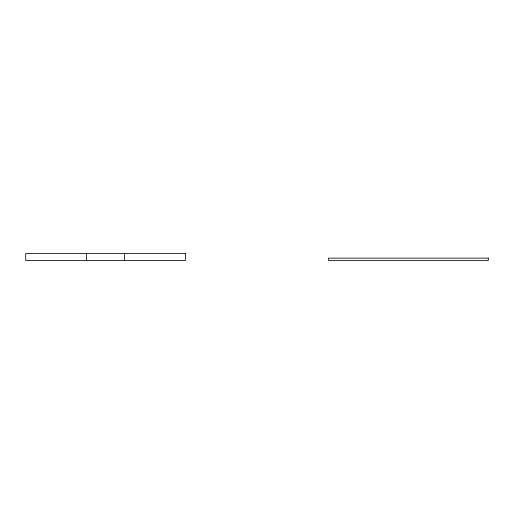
<?xml version="1.0" encoding="UTF-8"?>
<svg xmlns="http://www.w3.org/2000/svg" width="514" height="514" viewBox="0 0 514 514"><rect width="100%" height="100%" fill="white"/><g stroke="black" fill="none" stroke-linecap="round" stroke-linejoin="round"><path stroke-width="0.77" d="M124.613 253.575L124.613 260.425M86.57 253.575L86.57 260.425M185.49 253.575L25.7 253.575L25.7 260.425L185.49 260.425L185.49 253.575M488.3 258.144L328.51 258.144L328.51 260.425L488.3 260.425L488.3 258.144"/></g></svg>
